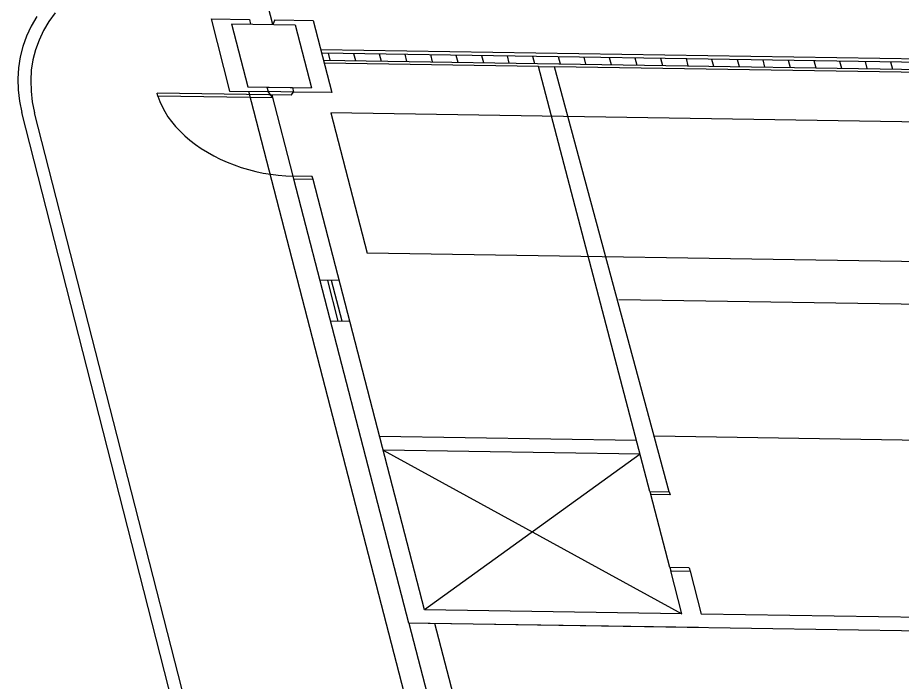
# Model space of a CAD drawing. Extents: x -68 to 264, y 51 to 115.
# Drawn here: x 199.35 to 206.99, y 98.17 to 103.91 of the extents above; entities that cross this region are included whole.
import ezdxf

# ---------------------------------------------------------------- set-up
doc = ezdxf.new("R2010")
doc.units = 0
doc.layers.get('0').update_dxf_attribs({"linetype": 'CONTINUOUS'})

msp = doc.modelspace()

# ---------------------------------------------------------------- linework, layer by layer
for p, q in [((201.5514, 103.857), (200.3056, 108.664)), ((199.6703, 103.9574), (199.616, 103.8818)), ((199.5121, 103.9249), (199.463, 103.8419)), ((199.616, 103.8818), (199.5694, 103.8029)), ((201.0169, 103.9041), (201.3481, 103.8989)), ((201.0169, 103.9041), (201.1778, 103.2811)), ((201.3481, 103.8989), (201.3582, 103.86)), ((201.5689, 103.8955), (201.5514, 103.857)), ((201.5689, 103.8955), (201.9001, 103.8903)), ((201.9001, 103.8903), (202.0619, 103.2673)), ((199.463, 103.8419), (199.4223, 103.7557)), ((199.5694, 103.8029), (199.5307, 103.721)), ((201.1925, 103.8626), (201.7446, 103.854)), ((201.1925, 103.8626), (201.3335, 103.3175)), ((201.7446, 103.854), (201.886, 103.3089)), ((199.4223, 103.7557), (199.3902, 103.6668)), ((199.3902, 103.6668), (199.3668, 103.5755)), ((199.5307, 103.721), (199.5002, 103.6366)), ((199.3668, 103.5755), (199.3521, 103.4822)), ((199.5002, 103.6366), (199.478, 103.5498)), ((214.8925, 103.4358), (201.9658, 103.6373)), ((201.9729, 103.6101), (214.9001, 103.4085)), ((202.0281, 103.6092), (202.0443, 103.5469)), ((202.2491, 103.6058), (202.2653, 103.5435)), ((202.47, 103.6023), (202.4862, 103.54)), ((202.6909, 103.5989), (202.7071, 103.5366)), ((202.9118, 103.5955), (202.9281, 103.5332)), ((203.1327, 103.592), (203.149, 103.5297)), ((203.3537, 103.5886), (203.37, 103.5263)), ((203.5746, 103.5851), (203.5909, 103.5228)), ((203.7955, 103.5817), (203.8119, 103.5194)), ((204.0165, 103.5782), (204.0328, 103.5159)), ((204.2374, 103.5748), (204.2538, 103.5125)), ((199.478, 103.5498), (199.464, 103.4611)), ((201.9891, 103.5478), (214.9174, 103.3462)), ((203.8466, 103.4917), (201.9962, 103.5205)), ((204.4583, 103.5713), (204.4747, 103.509)), ((204.6793, 103.5679), (204.6957, 103.5056)), ((204.9002, 103.5645), (204.9166, 103.5021)), ((205.1211, 103.561), (205.1376, 103.4987)), ((205.3421, 103.5576), (205.3586, 103.4953)), ((205.563, 103.5541), (205.5795, 103.4918)), ((205.784, 103.5507), (205.8005, 103.4884)), ((206.0049, 103.5472), (206.0215, 103.4849)), ((206.2259, 103.5438), (206.2425, 103.4815)), ((206.4469, 103.5403), (206.4634, 103.478)), ((206.6678, 103.5369), (206.6844, 103.4746)), ((206.8888, 103.5334), (206.9054, 103.4711)), ((199.3521, 103.4822), (199.3462, 103.3871)), ((199.464, 103.4611), (199.4585, 103.3708)), ((204.809, 99.8232), (203.8466, 103.4917)), ((203.8466, 103.4917), (203.9847, 103.4895)), ((214.925, 103.3189), (203.9847, 103.4895)), ((204.9756, 99.8206), (203.9847, 103.4895)), ((199.3462, 103.3871), (199.3493, 103.2907)), ((199.4585, 103.3708), (199.4614, 103.2793)), ((199.3493, 103.2907), (199.3611, 103.1935)), ((199.4614, 103.2793), (199.4727, 103.1868)), ((201.1778, 103.2811), (201.5094, 103.2759)), ((201.3335, 103.3175), (201.886, 103.3089)), ((203.7645, 93.9184), (201.3436, 103.2785)), ((201.4993, 103.3149), (201.5094, 103.2759)), ((201.4993, 103.3149), (201.7203, 103.3115)), ((201.7304, 103.2725), (201.5094, 103.2759)), ((201.5511, 103.221), (201.5094, 103.2759)), ((201.7098, 103.2457), (201.7304, 103.2725)), ((201.7203, 103.3115), (201.7304, 103.2725)), ((202.0619, 103.2673), (201.7304, 103.2725)), ((199.3611, 103.1935), (199.3817, 103.0956)), ((201.7098, 103.2457), (200.5502, 103.2637)), ((200.5573, 103.2364), (200.5502, 103.2637)), ((200.5573, 103.2364), (200.5733, 103.1917)), ((201.5511, 103.221), (200.5573, 103.2364)), ((200.5733, 103.1917), (200.5932, 103.1472)), ((201.7259, 102.546), (201.5441, 103.2482)), ((199.4727, 103.1868), (199.4923, 103.0939)), ((200.5932, 103.1472), (200.6171, 103.1031)), ((201.6029, 94.4107), (199.3817, 103.0956)), ((201.7148, 94.4089), (199.4923, 103.0939)), ((200.6171, 103.1031), (200.6447, 103.0596)), ((200.6447, 103.0596), (200.6759, 103.0168)), ((208.4453, 102.993), (202.0522, 103.0928)), ((202.0522, 103.0928), (202.3665, 101.882)), ((200.6759, 103.0168), (200.7107, 102.975)), ((200.7107, 102.975), (200.749, 102.9343)), ((200.749, 102.9343), (200.7904, 102.8949)), ((200.7904, 102.8949), (200.8349, 102.8569)), ((200.8349, 102.8569), (200.8824, 102.8205)), ((200.8824, 102.8205), (200.9325, 102.7858)), ((200.9325, 102.7858), (200.9851, 102.753)), ((200.9851, 102.753), (201.04, 102.7223)), ((201.04, 102.7223), (201.097, 102.6936)), ((201.097, 102.6936), (201.1558, 102.6673)), ((201.1558, 102.6673), (201.2162, 102.6433)), ((201.2162, 102.6433), (201.2779, 102.6217)), ((201.2779, 102.6217), (201.3407, 102.6027)), ((201.3407, 102.6027), (201.4044, 102.5864)), ((201.4044, 102.5864), (201.4686, 102.5727)), ((201.4686, 102.5727), (201.5331, 102.5618)), ((201.5331, 102.5618), (201.5977, 102.5537)), ((201.5977, 102.5537), (201.662, 102.5484)), ((201.662, 102.5484), (201.7259, 102.546)), ((201.7329, 102.5187), (201.7259, 102.546)), ((201.8918, 102.5434), (201.7259, 102.546)), ((202.7253, 98.686), (201.7329, 102.5187)), ((201.8989, 102.5161), (201.7329, 102.5187)), ((201.8989, 102.5161), (201.8918, 102.5434)), ((202.8615, 98.8018), (201.8989, 102.5161)), ((209.4607, 101.7711), (202.3665, 101.882)), ((202.1249, 101.6441), (201.9587, 101.6467)), ((202.1165, 101.2931), (202.0252, 101.6456)), ((202.1498, 101.2926), (202.0584, 101.6451)), ((209.7725, 101.3958), (204.5405, 101.4776)), ((202.2162, 101.2915), (202.05, 101.2941)), ((204.6934, 100.2638), (202.4736, 100.2986)), ((210.7597, 100.2079), (204.8496, 100.3005)), ((202.5041, 100.1806), (205.0861, 98.7669)), ((204.7243, 100.1458), (202.5041, 100.1806)), ((204.7243, 100.1458), (202.8615, 98.8018)), ((204.809, 99.8232), (204.8162, 99.7957)), ((204.809, 99.8232), (204.9756, 99.8206)), ((204.9815, 99.1654), (204.8162, 99.7957)), ((204.9828, 99.7931), (204.8162, 99.7957)), ((204.9756, 99.8206), (204.9828, 99.7931)), ((204.9815, 99.1654), (204.9888, 99.1377)), ((205.1483, 99.1627), (204.9815, 99.1654)), ((205.1483, 99.1627), (205.1555, 99.1351)), ((205.0861, 98.7669), (204.9888, 99.1377)), ((204.9888, 99.1377), (205.1555, 99.1351)), ((205.1555, 99.1351), (205.2529, 98.7642)), ((205.0861, 98.7669), (202.8615, 98.8018)), ((216.8386, 98.5823), (205.2529, 98.7642)), ((202.7253, 98.686), (203.1352, 97.103)), ((209.679, 98.5768), (202.7253, 98.686)), ((205.2284, 98.6467), (202.8922, 98.6833)), ((203.1492, 97.9164), (202.9506, 98.6824))]:
    msp.add_line(p, q)

doc.saveas('drawing.dxf')
